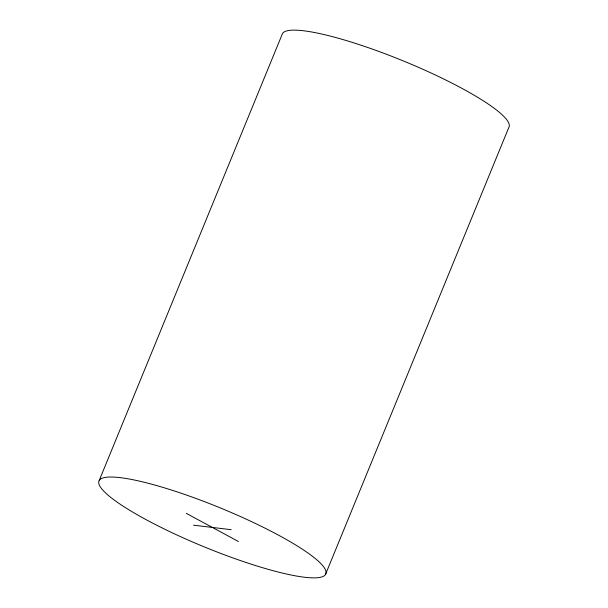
<?xml version="1.0" encoding="UTF-8"?>
<svg xmlns="http://www.w3.org/2000/svg" width="608" height="608" viewBox="0 0 608 608"><rect width="100%" height="100%" fill="white"/><g stroke="black" fill="none" stroke-linecap="round" stroke-linejoin="round"><path stroke-width="0.91" d="M99.264 480.335L282.538 33.463A122.573 21.075 22.3 0 1 407.193 62.533A122.573 21.075 22.3 0 1 508.736 127.665L325.462 574.537A122.573 21.075 22.3 0 1 145.806 519.498A122.573 21.075 22.3 0 1 165.817 488.277A122.573 21.075 22.3 0 1 325.462 574.537M193.534 525.19L231.184 529.682M186.291 513.35L238.435 541.523"/></g></svg>
